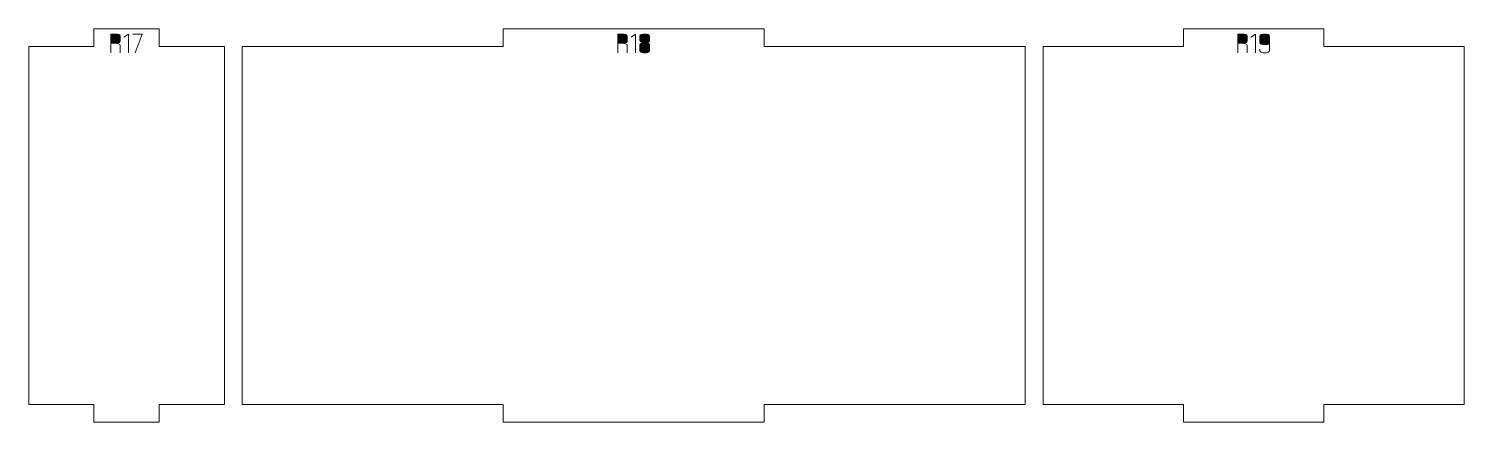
# Model space of a CAD drawing. Header units: centimetres. Extents: x -249 to 275, y -506 to 461.
# Drawn here: x 159.6 to 183.64, y 61.66 to 68.26 of the extents above; entities that cross this region are included whole.
import ezdxf

# ---------------------------------------------------------------- set-up
doc = ezdxf.new("R2010")
doc.units = ezdxf.units.CM
doc.header["$MEASUREMENT"] = 0
doc.layers.add('Capa 1', color=7, linetype='Continuous')

msp = doc.modelspace()

# ---------------------------------------------------------------- hatches: boundary and pattern name
at = {"layer": 'Capa 1', "true_color": 0x3e4095}
h = msp.add_hatch(color=175, dxfattribs=at)
edge = h.paths.add_edge_path()
edge.add_spline(control_points=[(161.05212, 68.01522), (161.08453, 68.01736), (161.10639, 68.02156), (161.1177, 68.02783), (161.12902, 68.0341), (161.13467, 68.04121), (161.13467, 68.04916), (161.13467, 68.04916), (161.13467, 68.13492), (161.13467, 68.13492), (161.13467, 68.1447), (161.12665, 68.15303), (161.1106, 68.15991), (161.09454, 68.16679), (161.07505, 68.17023), (161.05212, 68.17023), (161.05212, 68.17023), (160.97737, 68.17023), (160.97737, 68.17023), (160.97737, 68.17023), (160.97737, 68.01522), (160.97737, 68.01522), (160.97737, 68.01522), (161.05212, 68.01522), (161.05212, 68.01522)], knot_values=[0, 0, 0, 0, 0.125, 0.125, 0.125, 0.25, 0.25, 0.25, 0.375, 0.375, 0.375, 0.5, 0.5, 0.5, 0.625, 0.625, 0.625, 0.75, 0.75, 0.75, 0.875, 0.875, 0.875, 1, 1, 1, 1], degree=3, periodic=1)
h = msp.add_hatch(color=175, dxfattribs=at)
edge = h.paths.add_edge_path()
edge.add_spline(control_points=[(160.97737, 67.85379), (160.97737, 67.85379), (160.97737, 68.17023), (160.97737, 68.17023), (160.97737, 68.17023), (161.05212, 68.17023), (161.05212, 68.17023), (161.07505, 68.17023), (161.09454, 68.16679), (161.1106, 68.15991), (161.12665, 68.15303), (161.13467, 68.1447), (161.13467, 68.13492), (161.13467, 68.13492), (161.13467, 68.04916), (161.13467, 68.04916), (161.13467, 68.04121), (161.12902, 68.0341), (161.1177, 68.02783), (161.10639, 68.02156), (161.08453, 68.01736), (161.05212, 68.01522), (161.08453, 68.01308), (161.10639, 68.00888), (161.1177, 68.00261), (161.12902, 67.99634), (161.13467, 67.98923), (161.13467, 67.98128), (161.13467, 67.98128), (161.13467, 67.85379), (161.13467, 67.85379), (161.13467, 67.85379), (161.13467, 67.98128), (161.13467, 67.98128), (161.13467, 67.98923), (161.12902, 67.99634), (161.1177, 68.00261), (161.10639, 68.00888), (161.08453, 68.01308), (161.05212, 68.01522), (161.05212, 68.01522), (160.97737, 68.01522), (160.97737, 68.01522), (160.97737, 68.01522), (160.97737, 67.85379), (160.97737, 67.85379)], knot_values=[0, 0, 0, 0, 0.06666667, 0.06666667, 0.06666667, 0.13333333, 0.13333333, 0.13333333, 0.2, 0.2, 0.2, 0.26666667, 0.26666667, 0.26666667, 0.33333333, 0.33333333, 0.33333333, 0.4, 0.4, 0.4, 0.46666667, 0.46666667, 0.46666667, 0.53333333, 0.53333333, 0.53333333, 0.6, 0.6, 0.6, 0.66666667, 0.66666667, 0.66666667, 0.73333333, 0.73333333, 0.73333333, 0.8, 0.8, 0.8, 0.86666667, 0.86666667, 0.86666667, 0.93333333, 0.93333333, 0.93333333, 1, 1, 1, 1], degree=3, periodic=1)
h = msp.add_hatch(color=175, dxfattribs=at)
edge = h.paths.add_edge_path()
edge.add_spline(control_points=[(161.27363, 68.17069), (161.27363, 68.17069), (161.1975, 68.11795), (161.1975, 68.11795), (161.1975, 68.11795), (161.27363, 68.17069), (161.27363, 68.17069), (161.27363, 68.17069), (161.27363, 67.85379), (161.27363, 67.85379), (161.27363, 67.85379), (161.27363, 68.17069), (161.27363, 68.17069)], knot_values=[0, 0, 0, 0, 0.25, 0.25, 0.25, 0.5, 0.5, 0.5, 0.75, 0.75, 0.75, 1, 1, 1, 1], degree=3, periodic=1)
h = msp.add_hatch(color=175, dxfattribs=at)
edge = h.paths.add_edge_path()
edge.add_spline(control_points=[(161.38278, 67.85379), (161.38278, 67.85379), (161.50386, 68.17023), (161.50386, 68.17023), (161.50386, 68.17023), (161.34426, 68.17023), (161.34426, 68.17023), (161.34426, 68.17023), (161.50386, 68.17023), (161.50386, 68.17023), (161.50386, 68.17023), (161.38278, 67.85379), (161.38278, 67.85379)], knot_values=[0, 0, 0, 0, 0.25, 0.25, 0.25, 0.5, 0.5, 0.5, 0.75, 0.75, 0.75, 1, 1, 1, 1], degree=3, periodic=1)
h = msp.add_hatch(color=175, dxfattribs=at)
edge = h.paths.add_edge_path()
edge.add_spline(control_points=[(169.54137, 68.01522), (169.57378, 68.01736), (169.59564, 68.02156), (169.60695, 68.02783), (169.61827, 68.0341), (169.62392, 68.04121), (169.62392, 68.04916), (169.62392, 68.04916), (169.62392, 68.13492), (169.62392, 68.13492), (169.62392, 68.1447), (169.6159, 68.15303), (169.59985, 68.15991), (169.58379, 68.16679), (169.5643, 68.17023), (169.54137, 68.17023), (169.54137, 68.17023), (169.46662, 68.17023), (169.46662, 68.17023), (169.46662, 68.17023), (169.46662, 68.01522), (169.46662, 68.01522), (169.46662, 68.01522), (169.54137, 68.01522), (169.54137, 68.01522)], knot_values=[0, 0, 0, 0, 0.125, 0.125, 0.125, 0.25, 0.25, 0.25, 0.375, 0.375, 0.375, 0.5, 0.5, 0.5, 0.625, 0.625, 0.625, 0.75, 0.75, 0.75, 0.875, 0.875, 0.875, 1, 1, 1, 1], degree=3, periodic=1)
h = msp.add_hatch(color=175, dxfattribs=at)
edge = h.paths.add_edge_path()
edge.add_spline(control_points=[(169.46662, 67.85379), (169.46662, 67.85379), (169.46662, 68.17023), (169.46662, 68.17023), (169.46662, 68.17023), (169.54137, 68.17023), (169.54137, 68.17023), (169.5643, 68.17023), (169.58379, 68.16679), (169.59985, 68.15991), (169.6159, 68.15303), (169.62392, 68.1447), (169.62392, 68.13492), (169.62392, 68.13492), (169.62392, 68.04916), (169.62392, 68.04916), (169.62392, 68.04121), (169.61827, 68.0341), (169.60695, 68.02783), (169.59564, 68.02156), (169.57378, 68.01736), (169.54137, 68.01522), (169.57378, 68.01308), (169.59564, 68.00888), (169.60695, 68.00261), (169.61827, 67.99634), (169.62392, 67.98923), (169.62392, 67.98128), (169.62392, 67.98128), (169.62392, 67.85379), (169.62392, 67.85379), (169.62392, 67.85379), (169.62392, 67.98128), (169.62392, 67.98128), (169.62392, 67.98923), (169.61827, 67.99634), (169.60695, 68.00261), (169.59564, 68.00888), (169.57378, 68.01308), (169.54137, 68.01522), (169.54137, 68.01522), (169.46662, 68.01522), (169.46662, 68.01522), (169.46662, 68.01522), (169.46662, 67.85379), (169.46662, 67.85379)], knot_values=[0, 0, 0, 0, 0.06666667, 0.06666667, 0.06666667, 0.13333333, 0.13333333, 0.13333333, 0.2, 0.2, 0.2, 0.26666667, 0.26666667, 0.26666667, 0.33333333, 0.33333333, 0.33333333, 0.4, 0.4, 0.4, 0.46666667, 0.46666667, 0.46666667, 0.53333333, 0.53333333, 0.53333333, 0.6, 0.6, 0.6, 0.66666667, 0.66666667, 0.66666667, 0.73333333, 0.73333333, 0.73333333, 0.8, 0.8, 0.8, 0.86666667, 0.86666667, 0.86666667, 0.93333333, 0.93333333, 0.93333333, 1, 1, 1, 1], degree=3, periodic=1)
h = msp.add_hatch(color=175, dxfattribs=at)
edge = h.paths.add_edge_path()
edge.add_spline(control_points=[(169.76288, 68.17069), (169.76288, 68.17069), (169.68675, 68.11795), (169.68675, 68.11795), (169.68675, 68.11795), (169.76288, 68.17069), (169.76288, 68.17069), (169.76288, 68.17069), (169.76288, 67.85379), (169.76288, 67.85379), (169.76288, 67.85379), (169.76288, 68.17069), (169.76288, 68.17069)], knot_values=[0, 0, 0, 0, 0.25, 0.25, 0.25, 0.5, 0.5, 0.5, 0.75, 0.75, 0.75, 1, 1, 1, 1], degree=3, periodic=1)
h = msp.add_hatch(color=175, dxfattribs=at)
edge = h.paths.add_edge_path()
edge.add_spline(control_points=[(169.83351, 68.06062), (169.83351, 68.05267), (169.83917, 68.04549), (169.85048, 68.03907), (169.86179, 68.03265), (169.88365, 68.02837), (169.91606, 68.02623), (169.94847, 68.02837), (169.97033, 68.03265), (169.98164, 68.03907), (169.99295, 68.04549), (169.99861, 68.05267), (169.99861, 68.06062), (169.99861, 68.06062), (169.99861, 68.13492), (169.99861, 68.13492), (169.99861, 68.1447), (169.99074, 68.15303), (169.97499, 68.15991), (169.95925, 68.16679), (169.9396, 68.17023), (169.91606, 68.17023), (169.89252, 68.17023), (169.87287, 68.16679), (169.85713, 68.15991), (169.84138, 68.15303), (169.83351, 68.1447), (169.83351, 68.13492), (169.83351, 68.13492), (169.83351, 68.06062), (169.83351, 68.06062)], knot_values=[0, 0, 0, 0, 0.1, 0.1, 0.1, 0.2, 0.2, 0.2, 0.3, 0.3, 0.3, 0.4, 0.4, 0.4, 0.5, 0.5, 0.5, 0.6, 0.6, 0.6, 0.7, 0.7, 0.7, 0.8, 0.8, 0.8, 0.9, 0.9, 0.9, 1, 1, 1, 1], degree=3, periodic=1)
h = msp.add_hatch(color=175, dxfattribs=at)
edge = h.paths.add_edge_path()
edge.add_spline(control_points=[(169.91606, 67.85379), (169.89252, 67.85379), (169.87287, 67.85723), (169.85713, 67.86411), (169.84138, 67.87099), (169.83351, 67.87932), (169.83351, 67.8891), (169.83351, 67.8891), (169.83351, 67.99229), (169.83351, 67.99229), (169.83351, 68.00055), (169.83917, 68.00773), (169.85048, 68.01384), (169.86179, 68.01996), (169.88365, 68.02409), (169.91606, 68.02623), (169.88365, 68.02837), (169.86179, 68.03265), (169.85048, 68.03907), (169.83917, 68.04549), (169.83351, 68.05267), (169.83351, 68.06062), (169.83351, 68.06062), (169.83351, 68.13492), (169.83351, 68.13492), (169.83351, 68.1447), (169.84138, 68.15303), (169.85713, 68.15991), (169.87287, 68.16679), (169.89252, 68.17023), (169.91606, 68.17023), (169.9396, 68.17023), (169.95925, 68.16679), (169.97499, 68.15991), (169.99074, 68.15303), (169.99861, 68.1447), (169.99861, 68.13492), (169.99861, 68.13492), (169.99861, 68.06062), (169.99861, 68.06062), (169.99861, 68.05267), (169.99295, 68.04549), (169.98164, 68.03907), (169.97033, 68.03265), (169.94847, 68.02837), (169.91606, 68.02623), (169.94847, 68.02409), (169.97033, 68.01996), (169.98164, 68.01384), (169.99295, 68.00773), (169.99861, 68.00055), (169.99861, 67.99229), (169.99861, 67.99229), (169.99861, 67.8891), (169.99861, 67.8891), (169.99861, 67.87932), (169.99074, 67.87099), (169.97499, 67.86411), (169.95925, 67.85723), (169.9396, 67.85379), (169.91606, 67.85379)], knot_values=[0, 0, 0, 0, 0.05, 0.05, 0.05, 0.1, 0.1, 0.1, 0.15, 0.15, 0.15, 0.2, 0.2, 0.2, 0.25, 0.25, 0.25, 0.3, 0.3, 0.3, 0.35, 0.35, 0.35, 0.4, 0.4, 0.4, 0.45, 0.45, 0.45, 0.5, 0.5, 0.5, 0.55, 0.55, 0.55, 0.6, 0.6, 0.6, 0.65, 0.65, 0.65, 0.7, 0.7, 0.7, 0.75, 0.75, 0.75, 0.8, 0.8, 0.8, 0.85, 0.85, 0.85, 0.9, 0.9, 0.9, 0.95, 0.95, 0.95, 1, 1, 1, 1], degree=3, periodic=1)
h = msp.add_hatch(color=175, dxfattribs=at)
edge = h.paths.add_edge_path()
edge.add_spline(control_points=[(169.83351, 67.8891), (169.83351, 67.87932), (169.84138, 67.87099), (169.85713, 67.86411), (169.87287, 67.85723), (169.89252, 67.85379), (169.91606, 67.85379), (169.9396, 67.85379), (169.95925, 67.85723), (169.97499, 67.86411), (169.99074, 67.87099), (169.99861, 67.87932), (169.99861, 67.8891), (169.99861, 67.8891), (169.99861, 67.99229), (169.99861, 67.99229), (169.99861, 68.00055), (169.99295, 68.00773), (169.98164, 68.01384), (169.97033, 68.01996), (169.94847, 68.02409), (169.91606, 68.02623), (169.88365, 68.02409), (169.86179, 68.01996), (169.85048, 68.01384), (169.83917, 68.00773), (169.83351, 68.00055), (169.83351, 67.99229), (169.83351, 67.99229), (169.83351, 67.8891), (169.83351, 67.8891)], knot_values=[0, 0, 0, 0, 0.1, 0.1, 0.1, 0.2, 0.2, 0.2, 0.3, 0.3, 0.3, 0.4, 0.4, 0.4, 0.5, 0.5, 0.5, 0.6, 0.6, 0.6, 0.7, 0.7, 0.7, 0.8, 0.8, 0.8, 0.9, 0.9, 0.9, 1, 1, 1, 1], degree=3, periodic=1)
h = msp.add_hatch(color=175, dxfattribs=at)
edge = h.paths.add_edge_path()
edge.add_spline(control_points=[(179.92088, 68.01522), (179.95329, 68.01736), (179.97515, 68.02156), (179.98646, 68.02783), (179.99778, 68.0341), (180.00343, 68.04121), (180.00343, 68.04916), (180.00343, 68.04916), (180.00343, 68.13492), (180.00343, 68.13492), (180.00343, 68.1447), (179.99541, 68.15303), (179.97936, 68.15991), (179.9633, 68.16679), (179.94381, 68.17023), (179.92088, 68.17023), (179.92088, 68.17023), (179.84613, 68.17023), (179.84613, 68.17023), (179.84613, 68.17023), (179.84613, 68.01522), (179.84613, 68.01522), (179.84613, 68.01522), (179.92088, 68.01522), (179.92088, 68.01522)], knot_values=[0, 0, 0, 0, 0.125, 0.125, 0.125, 0.25, 0.25, 0.25, 0.375, 0.375, 0.375, 0.5, 0.5, 0.5, 0.625, 0.625, 0.625, 0.75, 0.75, 0.75, 0.875, 0.875, 0.875, 1, 1, 1, 1], degree=3, periodic=1)
h = msp.add_hatch(color=175, dxfattribs=at)
edge = h.paths.add_edge_path()
edge.add_spline(control_points=[(179.84613, 67.85379), (179.84613, 67.85379), (179.84613, 68.17023), (179.84613, 68.17023), (179.84613, 68.17023), (179.92088, 68.17023), (179.92088, 68.17023), (179.94381, 68.17023), (179.9633, 68.16679), (179.97936, 68.15991), (179.99541, 68.15303), (180.00343, 68.1447), (180.00343, 68.13492), (180.00343, 68.13492), (180.00343, 68.04916), (180.00343, 68.04916), (180.00343, 68.04121), (179.99778, 68.0341), (179.98646, 68.02783), (179.97515, 68.02156), (179.95329, 68.01736), (179.92088, 68.01522), (179.95329, 68.01308), (179.97515, 68.00888), (179.98646, 68.00261), (179.99778, 67.99634), (180.00343, 67.98923), (180.00343, 67.98128), (180.00343, 67.98128), (180.00343, 67.85379), (180.00343, 67.85379), (180.00343, 67.85379), (180.00343, 67.98128), (180.00343, 67.98128), (180.00343, 67.98923), (179.99778, 67.99634), (179.98646, 68.00261), (179.97515, 68.00888), (179.95329, 68.01308), (179.92088, 68.01522), (179.92088, 68.01522), (179.84613, 68.01522), (179.84613, 68.01522), (179.84613, 68.01522), (179.84613, 67.85379), (179.84613, 67.85379)], knot_values=[0, 0, 0, 0, 0.06666667, 0.06666667, 0.06666667, 0.13333333, 0.13333333, 0.13333333, 0.2, 0.2, 0.2, 0.26666667, 0.26666667, 0.26666667, 0.33333333, 0.33333333, 0.33333333, 0.4, 0.4, 0.4, 0.46666667, 0.46666667, 0.46666667, 0.53333333, 0.53333333, 0.53333333, 0.6, 0.6, 0.6, 0.66666667, 0.66666667, 0.66666667, 0.73333333, 0.73333333, 0.73333333, 0.8, 0.8, 0.8, 0.86666667, 0.86666667, 0.86666667, 0.93333333, 0.93333333, 0.93333333, 1, 1, 1, 1], degree=3, periodic=1)
h = msp.add_hatch(color=175, dxfattribs=at)
edge = h.paths.add_edge_path()
edge.add_spline(control_points=[(180.14239, 68.17069), (180.14239, 68.17069), (180.06626, 68.11795), (180.06626, 68.11795), (180.06626, 68.11795), (180.14239, 68.17069), (180.14239, 68.17069), (180.14239, 68.17069), (180.14239, 67.85379), (180.14239, 67.85379), (180.14239, 67.85379), (180.14239, 68.17069), (180.14239, 68.17069)], knot_values=[0, 0, 0, 0, 0.25, 0.25, 0.25, 0.5, 0.5, 0.5, 0.75, 0.75, 0.75, 1, 1, 1, 1], degree=3, periodic=1)
h = msp.add_hatch(color=175, dxfattribs=at)
edge = h.paths.add_edge_path()
edge.add_spline(control_points=[(180.21302, 68.0276), (180.21302, 68.01782), (180.22089, 68.00949), (180.23664, 68.00261), (180.25238, 67.99573), (180.27203, 67.99229), (180.29557, 67.99229), (180.31881, 67.99168), (180.33837, 67.99451), (180.35427, 68.00077), (180.37017, 68.00704), (180.37812, 68.01599), (180.37812, 68.0276), (180.37812, 68.0276), (180.37812, 68.13492), (180.37812, 68.13492), (180.37812, 68.1447), (180.37025, 68.15303), (180.3545, 68.15991), (180.33876, 68.16679), (180.31911, 68.17023), (180.29557, 68.17023), (180.27203, 68.17023), (180.25238, 68.16679), (180.23664, 68.15991), (180.22089, 68.15303), (180.21302, 68.1447), (180.21302, 68.13492), (180.21302, 68.13492), (180.21302, 68.0276), (180.21302, 68.0276)], knot_values=[0, 0, 0, 0, 0.1, 0.1, 0.1, 0.2, 0.2, 0.2, 0.3, 0.3, 0.3, 0.4, 0.4, 0.4, 0.5, 0.5, 0.5, 0.6, 0.6, 0.6, 0.7, 0.7, 0.7, 0.8, 0.8, 0.8, 0.9, 0.9, 0.9, 1, 1, 1, 1], degree=3, periodic=1)
h = msp.add_hatch(color=175, dxfattribs=at)
edge = h.paths.add_edge_path()
edge.add_spline(control_points=[(180.29557, 67.85379), (180.27203, 67.85379), (180.25238, 67.85723), (180.23664, 67.86411), (180.22089, 67.87099), (180.21302, 67.87932), (180.21302, 67.8891), (180.21302, 67.8891), (180.21302, 67.91433), (180.21302, 67.91433), (180.21302, 67.91433), (180.21302, 67.8891), (180.21302, 67.8891), (180.21302, 67.87932), (180.22089, 67.87099), (180.23664, 67.86411), (180.25238, 67.85723), (180.27203, 67.85379), (180.29557, 67.85379), (180.31911, 67.85379), (180.33876, 67.85723), (180.3545, 67.86411), (180.37025, 67.87099), (180.37812, 67.87932), (180.37812, 67.8891), (180.37812, 67.8891), (180.37812, 68.0276), (180.37812, 68.0276), (180.37812, 68.01599), (180.37017, 68.00704), (180.35427, 68.00077), (180.33837, 67.99451), (180.31881, 67.99168), (180.29557, 67.99229), (180.27203, 67.99229), (180.25238, 67.99573), (180.23664, 68.00261), (180.22089, 68.00949), (180.21302, 68.01782), (180.21302, 68.0276), (180.21302, 68.0276), (180.21302, 68.13492), (180.21302, 68.13492), (180.21302, 68.1447), (180.22089, 68.15303), (180.23664, 68.15991), (180.25238, 68.16679), (180.27203, 68.17023), (180.29557, 68.17023), (180.31911, 68.17023), (180.33876, 68.16679), (180.3545, 68.15991), (180.37025, 68.15303), (180.37812, 68.1447), (180.37812, 68.13492), (180.37812, 68.13492), (180.37812, 68.0276), (180.37812, 68.0276), (180.37812, 68.0276), (180.37812, 67.8891), (180.37812, 67.8891), (180.37812, 67.87932), (180.37025, 67.87099), (180.3545, 67.86411), (180.33876, 67.85723), (180.31911, 67.85379), (180.29557, 67.85379)], knot_values=[0, 0, 0, 0, 0.04545455, 0.04545455, 0.04545455, 0.09090909, 0.09090909, 0.09090909, 0.13636364, 0.13636364, 0.13636364, 0.18181818, 0.18181818, 0.18181818, 0.22727273, 0.22727273, 0.22727273, 0.27272727, 0.27272727, 0.27272727, 0.31818182, 0.31818182, 0.31818182, 0.36363636, 0.36363636, 0.36363636, 0.40909091, 0.40909091, 0.40909091, 0.45454545, 0.45454545, 0.45454545, 0.5, 0.5, 0.5, 0.54545455, 0.54545455, 0.54545455, 0.59090909, 0.59090909, 0.59090909, 0.63636364, 0.63636364, 0.63636364, 0.68181818, 0.68181818, 0.68181818, 0.72727273, 0.72727273, 0.72727273, 0.77272727, 0.77272727, 0.77272727, 0.81818182, 0.81818182, 0.81818182, 0.86363636, 0.86363636, 0.86363636, 0.90909091, 0.90909091, 0.90909091, 0.95454545, 0.95454545, 0.95454545, 1, 1, 1, 1], degree=3, periodic=1)

# ---------------------------------------------------------------- linework, layer by layer
at = {"layer": 'Capa 1', "color": 240, "lineweight": 20}
for points in [[(159.6028, 67.96019), (159.6028, 67.96019), (159.6028, 61.96019), (159.6028, 61.96019), (159.6028, 61.96019), (160.69468, 61.96019), (160.69468, 61.96019), (160.69468, 61.96019), (160.69468, 61.66019), (160.69468, 61.66019), (160.69468, 61.66019), (161.78656, 61.66019), (161.78656, 61.66019), (161.78656, 61.66019), (161.78656, 61.96019), (161.78656, 61.96019), (161.78656, 61.96019), (162.87844, 61.96019), (162.87844, 61.96019), (162.87844, 61.96019), (162.87844, 67.96019), (162.87844, 67.96019), (162.87844, 67.96019), (161.78656, 67.96019), (161.78656, 67.96019), (161.78656, 67.96019), (161.78656, 68.26019), (161.78656, 68.26019), (161.78656, 68.26019), (160.69468, 68.26019), (160.69468, 68.26019), (160.69468, 68.26019), (160.69468, 67.96019), (160.69468, 67.96019), (160.69468, 67.96019), (159.6028, 67.96019), (159.6028, 67.96019)], [(163.17844, 67.96019), (163.17844, 67.96019), (163.17844, 61.96019), (163.17844, 61.96019), (163.17844, 61.96019), (167.5479, 61.96019), (167.5479, 61.96019), (167.5479, 61.96019), (167.5479, 61.66019), (167.5479, 61.66019), (167.5479, 61.66019), (171.91735, 61.66019), (171.91735, 61.66019), (171.91735, 61.66019), (171.91735, 61.96019), (171.91735, 61.96019), (171.91735, 61.96019), (176.2868, 61.96019), (176.2868, 61.96019), (176.2868, 61.96019), (176.2868, 67.96019), (176.2868, 67.96019), (176.2868, 67.96019), (171.91735, 67.96019), (171.91735, 67.96019), (171.91735, 67.96019), (171.91735, 68.26019), (171.91735, 68.26019), (171.91735, 68.26019), (167.5479, 68.26019), (167.5479, 68.26019), (167.5479, 68.26019), (167.5479, 67.96019), (167.5479, 67.96019), (167.5479, 67.96019), (163.17844, 67.96019), (163.17844, 67.96019)], [(176.5868, 67.96019), (176.5868, 67.96019), (176.5868, 61.96019), (176.5868, 61.96019), (176.5868, 61.96019), (178.93701, 61.96019), (178.93701, 61.96019), (178.93701, 61.96019), (178.93701, 61.66019), (178.93701, 61.66019), (178.93701, 61.66019), (181.28723, 61.66019), (181.28723, 61.66019), (181.28723, 61.66019), (181.28723, 61.96019), (181.28723, 61.96019), (181.28723, 61.96019), (183.63744, 61.96019), (183.63744, 61.96019), (183.63744, 61.96019), (183.63744, 67.96019), (183.63744, 67.96019), (183.63744, 67.96019), (181.28723, 67.96019), (181.28723, 67.96019), (181.28723, 67.96019), (181.28723, 68.26019), (181.28723, 68.26019), (181.28723, 68.26019), (178.93701, 68.26019), (178.93701, 68.26019), (178.93701, 68.26019), (178.93701, 67.96019), (178.93701, 67.96019), (178.93701, 67.96019), (176.5868, 67.96019), (176.5868, 67.96019)]]:
    msp.add_open_spline(points, degree=3, knots=[0, 0, 0, 0, 0.08333333, 0.08333333, 0.08333333, 0.16666667, 0.16666667, 0.16666667, 0.25, 0.25, 0.25, 0.33333333, 0.33333333, 0.33333333, 0.41666667, 0.41666667, 0.41666667, 0.5, 0.5, 0.5, 0.58333333, 0.58333333, 0.58333333, 0.66666667, 0.66666667, 0.66666667, 0.75, 0.75, 0.75, 0.83333333, 0.83333333, 0.83333333, 0.91666667, 0.91666667, 0.91666667, 1, 1, 1, 1], dxfattribs=at)
at = {"layer": 'Capa 1', "color": 114, "lineweight": 9}
for points, knots in [([(161.05212, 68.01522), (161.08453, 68.01736), (161.10639, 68.02156), (161.1177, 68.02783), (161.12902, 68.0341), (161.13467, 68.04121), (161.13467, 68.04916), (161.13467, 68.04916), (161.13467, 68.13492), (161.13467, 68.13492), (161.13467, 68.1447), (161.12665, 68.15303), (161.1106, 68.15991), (161.09454, 68.16679), (161.07505, 68.17023), (161.05212, 68.17023), (161.05212, 68.17023), (160.97737, 68.17023), (160.97737, 68.17023), (160.97737, 68.17023), (160.97737, 68.01522), (160.97737, 68.01522), (160.97737, 68.01522), (161.05212, 68.01522), (161.05212, 68.01522)], [0, 0, 0, 0, 0.125, 0.125, 0.125, 0.25, 0.25, 0.25, 0.375, 0.375, 0.375, 0.5, 0.5, 0.5, 0.625, 0.625, 0.625, 0.75, 0.75, 0.75, 0.875, 0.875, 0.875, 1, 1, 1, 1]), ([(160.97737, 67.85379), (160.97737, 67.85379), (160.97737, 68.17023), (160.97737, 68.17023), (160.97737, 68.17023), (161.05212, 68.17023), (161.05212, 68.17023), (161.07505, 68.17023), (161.09454, 68.16679), (161.1106, 68.15991), (161.12665, 68.15303), (161.13467, 68.1447), (161.13467, 68.13492), (161.13467, 68.13492), (161.13467, 68.04916), (161.13467, 68.04916), (161.13467, 68.04121), (161.12902, 68.0341), (161.1177, 68.02783), (161.10639, 68.02156), (161.08453, 68.01736), (161.05212, 68.01522), (161.08453, 68.01308), (161.10639, 68.00888), (161.1177, 68.00261), (161.12902, 67.99634), (161.13467, 67.98923), (161.13467, 67.98128), (161.13467, 67.98128), (161.13467, 67.85379), (161.13467, 67.85379), (161.13467, 67.85379), (161.13467, 67.98128), (161.13467, 67.98128), (161.13467, 67.98923), (161.12902, 67.99634), (161.1177, 68.00261), (161.10639, 68.00888), (161.08453, 68.01308), (161.05212, 68.01522), (161.05212, 68.01522), (160.97737, 68.01522), (160.97737, 68.01522), (160.97737, 68.01522), (160.97737, 67.85379), (160.97737, 67.85379)], [0, 0, 0, 0, 0.06666667, 0.06666667, 0.06666667, 0.13333333, 0.13333333, 0.13333333, 0.2, 0.2, 0.2, 0.26666667, 0.26666667, 0.26666667, 0.33333333, 0.33333333, 0.33333333, 0.4, 0.4, 0.4, 0.46666667, 0.46666667, 0.46666667, 0.53333333, 0.53333333, 0.53333333, 0.6, 0.6, 0.6, 0.66666667, 0.66666667, 0.66666667, 0.73333333, 0.73333333, 0.73333333, 0.8, 0.8, 0.8, 0.86666667, 0.86666667, 0.86666667, 0.93333333, 0.93333333, 0.93333333, 1, 1, 1, 1]), ([(161.27363, 68.17069), (161.27363, 68.17069), (161.1975, 68.11795), (161.1975, 68.11795), (161.1975, 68.11795), (161.27363, 68.17069), (161.27363, 68.17069), (161.27363, 68.17069), (161.27363, 67.85379), (161.27363, 67.85379), (161.27363, 67.85379), (161.27363, 68.17069), (161.27363, 68.17069)], [0, 0, 0, 0, 0.25, 0.25, 0.25, 0.5, 0.5, 0.5, 0.75, 0.75, 0.75, 1, 1, 1, 1]), ([(161.38278, 67.85379), (161.38278, 67.85379), (161.50386, 68.17023), (161.50386, 68.17023), (161.50386, 68.17023), (161.34426, 68.17023), (161.34426, 68.17023), (161.34426, 68.17023), (161.50386, 68.17023), (161.50386, 68.17023), (161.50386, 68.17023), (161.38278, 67.85379), (161.38278, 67.85379)], [0, 0, 0, 0, 0.25, 0.25, 0.25, 0.5, 0.5, 0.5, 0.75, 0.75, 0.75, 1, 1, 1, 1]), ([(169.54137, 68.01522), (169.57378, 68.01736), (169.59564, 68.02156), (169.60695, 68.02783), (169.61827, 68.0341), (169.62392, 68.04121), (169.62392, 68.04916), (169.62392, 68.04916), (169.62392, 68.13492), (169.62392, 68.13492), (169.62392, 68.1447), (169.6159, 68.15303), (169.59985, 68.15991), (169.58379, 68.16679), (169.5643, 68.17023), (169.54137, 68.17023), (169.54137, 68.17023), (169.46662, 68.17023), (169.46662, 68.17023), (169.46662, 68.17023), (169.46662, 68.01522), (169.46662, 68.01522), (169.46662, 68.01522), (169.54137, 68.01522), (169.54137, 68.01522)], [0, 0, 0, 0, 0.125, 0.125, 0.125, 0.25, 0.25, 0.25, 0.375, 0.375, 0.375, 0.5, 0.5, 0.5, 0.625, 0.625, 0.625, 0.75, 0.75, 0.75, 0.875, 0.875, 0.875, 1, 1, 1, 1]), ([(169.46662, 67.85379), (169.46662, 67.85379), (169.46662, 68.17023), (169.46662, 68.17023), (169.46662, 68.17023), (169.54137, 68.17023), (169.54137, 68.17023), (169.5643, 68.17023), (169.58379, 68.16679), (169.59985, 68.15991), (169.6159, 68.15303), (169.62392, 68.1447), (169.62392, 68.13492), (169.62392, 68.13492), (169.62392, 68.04916), (169.62392, 68.04916), (169.62392, 68.04121), (169.61827, 68.0341), (169.60695, 68.02783), (169.59564, 68.02156), (169.57378, 68.01736), (169.54137, 68.01522), (169.57378, 68.01308), (169.59564, 68.00888), (169.60695, 68.00261), (169.61827, 67.99634), (169.62392, 67.98923), (169.62392, 67.98128), (169.62392, 67.98128), (169.62392, 67.85379), (169.62392, 67.85379), (169.62392, 67.85379), (169.62392, 67.98128), (169.62392, 67.98128), (169.62392, 67.98923), (169.61827, 67.99634), (169.60695, 68.00261), (169.59564, 68.00888), (169.57378, 68.01308), (169.54137, 68.01522), (169.54137, 68.01522), (169.46662, 68.01522), (169.46662, 68.01522), (169.46662, 68.01522), (169.46662, 67.85379), (169.46662, 67.85379)], [0, 0, 0, 0, 0.06666667, 0.06666667, 0.06666667, 0.13333333, 0.13333333, 0.13333333, 0.2, 0.2, 0.2, 0.26666667, 0.26666667, 0.26666667, 0.33333333, 0.33333333, 0.33333333, 0.4, 0.4, 0.4, 0.46666667, 0.46666667, 0.46666667, 0.53333333, 0.53333333, 0.53333333, 0.6, 0.6, 0.6, 0.66666667, 0.66666667, 0.66666667, 0.73333333, 0.73333333, 0.73333333, 0.8, 0.8, 0.8, 0.86666667, 0.86666667, 0.86666667, 0.93333333, 0.93333333, 0.93333333, 1, 1, 1, 1]), ([(169.76288, 68.17069), (169.76288, 68.17069), (169.68675, 68.11795), (169.68675, 68.11795), (169.68675, 68.11795), (169.76288, 68.17069), (169.76288, 68.17069), (169.76288, 68.17069), (169.76288, 67.85379), (169.76288, 67.85379), (169.76288, 67.85379), (169.76288, 68.17069), (169.76288, 68.17069)], [0, 0, 0, 0, 0.25, 0.25, 0.25, 0.5, 0.5, 0.5, 0.75, 0.75, 0.75, 1, 1, 1, 1]), ([(169.83351, 68.06062), (169.83351, 68.05267), (169.83917, 68.04549), (169.85048, 68.03907), (169.86179, 68.03265), (169.88365, 68.02837), (169.91606, 68.02623), (169.94847, 68.02837), (169.97033, 68.03265), (169.98164, 68.03907), (169.99295, 68.04549), (169.99861, 68.05267), (169.99861, 68.06062), (169.99861, 68.06062), (169.99861, 68.13492), (169.99861, 68.13492), (169.99861, 68.1447), (169.99074, 68.15303), (169.97499, 68.15991), (169.95925, 68.16679), (169.9396, 68.17023), (169.91606, 68.17023), (169.89252, 68.17023), (169.87287, 68.16679), (169.85713, 68.15991), (169.84138, 68.15303), (169.83351, 68.1447), (169.83351, 68.13492), (169.83351, 68.13492), (169.83351, 68.06062), (169.83351, 68.06062)], [0, 0, 0, 0, 0.1, 0.1, 0.1, 0.2, 0.2, 0.2, 0.3, 0.3, 0.3, 0.4, 0.4, 0.4, 0.5, 0.5, 0.5, 0.6, 0.6, 0.6, 0.7, 0.7, 0.7, 0.8, 0.8, 0.8, 0.9, 0.9, 0.9, 1, 1, 1, 1]), ([(169.91606, 67.85379), (169.89252, 67.85379), (169.87287, 67.85723), (169.85713, 67.86411), (169.84138, 67.87099), (169.83351, 67.87932), (169.83351, 67.8891), (169.83351, 67.8891), (169.83351, 67.99229), (169.83351, 67.99229), (169.83351, 68.00055), (169.83917, 68.00773), (169.85048, 68.01384), (169.86179, 68.01996), (169.88365, 68.02409), (169.91606, 68.02623), (169.88365, 68.02837), (169.86179, 68.03265), (169.85048, 68.03907), (169.83917, 68.04549), (169.83351, 68.05267), (169.83351, 68.06062), (169.83351, 68.06062), (169.83351, 68.13492), (169.83351, 68.13492), (169.83351, 68.1447), (169.84138, 68.15303), (169.85713, 68.15991), (169.87287, 68.16679), (169.89252, 68.17023), (169.91606, 68.17023), (169.9396, 68.17023), (169.95925, 68.16679), (169.97499, 68.15991), (169.99074, 68.15303), (169.99861, 68.1447), (169.99861, 68.13492), (169.99861, 68.13492), (169.99861, 68.06062), (169.99861, 68.06062), (169.99861, 68.05267), (169.99295, 68.04549), (169.98164, 68.03907), (169.97033, 68.03265), (169.94847, 68.02837), (169.91606, 68.02623), (169.94847, 68.02409), (169.97033, 68.01996), (169.98164, 68.01384), (169.99295, 68.00773), (169.99861, 68.00055), (169.99861, 67.99229), (169.99861, 67.99229), (169.99861, 67.8891), (169.99861, 67.8891), (169.99861, 67.87932), (169.99074, 67.87099), (169.97499, 67.86411), (169.95925, 67.85723), (169.9396, 67.85379), (169.91606, 67.85379)], [0, 0, 0, 0, 0.05, 0.05, 0.05, 0.1, 0.1, 0.1, 0.15, 0.15, 0.15, 0.2, 0.2, 0.2, 0.25, 0.25, 0.25, 0.3, 0.3, 0.3, 0.35, 0.35, 0.35, 0.4, 0.4, 0.4, 0.45, 0.45, 0.45, 0.5, 0.5, 0.5, 0.55, 0.55, 0.55, 0.6, 0.6, 0.6, 0.65, 0.65, 0.65, 0.7, 0.7, 0.7, 0.75, 0.75, 0.75, 0.8, 0.8, 0.8, 0.85, 0.85, 0.85, 0.9, 0.9, 0.9, 0.95, 0.95, 0.95, 1, 1, 1, 1]), ([(169.83351, 67.8891), (169.83351, 67.87932), (169.84138, 67.87099), (169.85713, 67.86411), (169.87287, 67.85723), (169.89252, 67.85379), (169.91606, 67.85379), (169.9396, 67.85379), (169.95925, 67.85723), (169.97499, 67.86411), (169.99074, 67.87099), (169.99861, 67.87932), (169.99861, 67.8891), (169.99861, 67.8891), (169.99861, 67.99229), (169.99861, 67.99229), (169.99861, 68.00055), (169.99295, 68.00773), (169.98164, 68.01384), (169.97033, 68.01996), (169.94847, 68.02409), (169.91606, 68.02623), (169.88365, 68.02409), (169.86179, 68.01996), (169.85048, 68.01384), (169.83917, 68.00773), (169.83351, 68.00055), (169.83351, 67.99229), (169.83351, 67.99229), (169.83351, 67.8891), (169.83351, 67.8891)], [0, 0, 0, 0, 0.1, 0.1, 0.1, 0.2, 0.2, 0.2, 0.3, 0.3, 0.3, 0.4, 0.4, 0.4, 0.5, 0.5, 0.5, 0.6, 0.6, 0.6, 0.7, 0.7, 0.7, 0.8, 0.8, 0.8, 0.9, 0.9, 0.9, 1, 1, 1, 1]), ([(179.92088, 68.01522), (179.95329, 68.01736), (179.97515, 68.02156), (179.98646, 68.02783), (179.99778, 68.0341), (180.00343, 68.04121), (180.00343, 68.04916), (180.00343, 68.04916), (180.00343, 68.13492), (180.00343, 68.13492), (180.00343, 68.1447), (179.99541, 68.15303), (179.97936, 68.15991), (179.9633, 68.16679), (179.94381, 68.17023), (179.92088, 68.17023), (179.92088, 68.17023), (179.84613, 68.17023), (179.84613, 68.17023), (179.84613, 68.17023), (179.84613, 68.01522), (179.84613, 68.01522), (179.84613, 68.01522), (179.92088, 68.01522), (179.92088, 68.01522)], [0, 0, 0, 0, 0.125, 0.125, 0.125, 0.25, 0.25, 0.25, 0.375, 0.375, 0.375, 0.5, 0.5, 0.5, 0.625, 0.625, 0.625, 0.75, 0.75, 0.75, 0.875, 0.875, 0.875, 1, 1, 1, 1]), ([(179.84613, 67.85379), (179.84613, 67.85379), (179.84613, 68.17023), (179.84613, 68.17023), (179.84613, 68.17023), (179.92088, 68.17023), (179.92088, 68.17023), (179.94381, 68.17023), (179.9633, 68.16679), (179.97936, 68.15991), (179.99541, 68.15303), (180.00343, 68.1447), (180.00343, 68.13492), (180.00343, 68.13492), (180.00343, 68.04916), (180.00343, 68.04916), (180.00343, 68.04121), (179.99778, 68.0341), (179.98646, 68.02783), (179.97515, 68.02156), (179.95329, 68.01736), (179.92088, 68.01522), (179.95329, 68.01308), (179.97515, 68.00888), (179.98646, 68.00261), (179.99778, 67.99634), (180.00343, 67.98923), (180.00343, 67.98128), (180.00343, 67.98128), (180.00343, 67.85379), (180.00343, 67.85379), (180.00343, 67.85379), (180.00343, 67.98128), (180.00343, 67.98128), (180.00343, 67.98923), (179.99778, 67.99634), (179.98646, 68.00261), (179.97515, 68.00888), (179.95329, 68.01308), (179.92088, 68.01522), (179.92088, 68.01522), (179.84613, 68.01522), (179.84613, 68.01522), (179.84613, 68.01522), (179.84613, 67.85379), (179.84613, 67.85379)], [0, 0, 0, 0, 0.06666667, 0.06666667, 0.06666667, 0.13333333, 0.13333333, 0.13333333, 0.2, 0.2, 0.2, 0.26666667, 0.26666667, 0.26666667, 0.33333333, 0.33333333, 0.33333333, 0.4, 0.4, 0.4, 0.46666667, 0.46666667, 0.46666667, 0.53333333, 0.53333333, 0.53333333, 0.6, 0.6, 0.6, 0.66666667, 0.66666667, 0.66666667, 0.73333333, 0.73333333, 0.73333333, 0.8, 0.8, 0.8, 0.86666667, 0.86666667, 0.86666667, 0.93333333, 0.93333333, 0.93333333, 1, 1, 1, 1]), ([(180.14239, 68.17069), (180.14239, 68.17069), (180.06626, 68.11795), (180.06626, 68.11795), (180.06626, 68.11795), (180.14239, 68.17069), (180.14239, 68.17069), (180.14239, 68.17069), (180.14239, 67.85379), (180.14239, 67.85379), (180.14239, 67.85379), (180.14239, 68.17069), (180.14239, 68.17069)], [0, 0, 0, 0, 0.25, 0.25, 0.25, 0.5, 0.5, 0.5, 0.75, 0.75, 0.75, 1, 1, 1, 1]), ([(180.21302, 68.0276), (180.21302, 68.01782), (180.22089, 68.00949), (180.23664, 68.00261), (180.25238, 67.99573), (180.27203, 67.99229), (180.29557, 67.99229), (180.31881, 67.99168), (180.33837, 67.99451), (180.35427, 68.00077), (180.37017, 68.00704), (180.37812, 68.01599), (180.37812, 68.0276), (180.37812, 68.0276), (180.37812, 68.13492), (180.37812, 68.13492), (180.37812, 68.1447), (180.37025, 68.15303), (180.3545, 68.15991), (180.33876, 68.16679), (180.31911, 68.17023), (180.29557, 68.17023), (180.27203, 68.17023), (180.25238, 68.16679), (180.23664, 68.15991), (180.22089, 68.15303), (180.21302, 68.1447), (180.21302, 68.13492), (180.21302, 68.13492), (180.21302, 68.0276), (180.21302, 68.0276)], [0, 0, 0, 0, 0.1, 0.1, 0.1, 0.2, 0.2, 0.2, 0.3, 0.3, 0.3, 0.4, 0.4, 0.4, 0.5, 0.5, 0.5, 0.6, 0.6, 0.6, 0.7, 0.7, 0.7, 0.8, 0.8, 0.8, 0.9, 0.9, 0.9, 1, 1, 1, 1]), ([(180.29557, 67.85379), (180.27203, 67.85379), (180.25238, 67.85723), (180.23664, 67.86411), (180.22089, 67.87099), (180.21302, 67.87932), (180.21302, 67.8891), (180.21302, 67.8891), (180.21302, 67.91433), (180.21302, 67.91433), (180.21302, 67.91433), (180.21302, 67.8891), (180.21302, 67.8891), (180.21302, 67.87932), (180.22089, 67.87099), (180.23664, 67.86411), (180.25238, 67.85723), (180.27203, 67.85379), (180.29557, 67.85379), (180.31911, 67.85379), (180.33876, 67.85723), (180.3545, 67.86411), (180.37025, 67.87099), (180.37812, 67.87932), (180.37812, 67.8891), (180.37812, 67.8891), (180.37812, 68.0276), (180.37812, 68.0276), (180.37812, 68.01599), (180.37017, 68.00704), (180.35427, 68.00077), (180.33837, 67.99451), (180.31881, 67.99168), (180.29557, 67.99229), (180.27203, 67.99229), (180.25238, 67.99573), (180.23664, 68.00261), (180.22089, 68.00949), (180.21302, 68.01782), (180.21302, 68.0276), (180.21302, 68.0276), (180.21302, 68.13492), (180.21302, 68.13492), (180.21302, 68.1447), (180.22089, 68.15303), (180.23664, 68.15991), (180.25238, 68.16679), (180.27203, 68.17023), (180.29557, 68.17023), (180.31911, 68.17023), (180.33876, 68.16679), (180.3545, 68.15991), (180.37025, 68.15303), (180.37812, 68.1447), (180.37812, 68.13492), (180.37812, 68.13492), (180.37812, 68.0276), (180.37812, 68.0276), (180.37812, 68.0276), (180.37812, 67.8891), (180.37812, 67.8891), (180.37812, 67.87932), (180.37025, 67.87099), (180.3545, 67.86411), (180.33876, 67.85723), (180.31911, 67.85379), (180.29557, 67.85379)], [0, 0, 0, 0, 0.04545455, 0.04545455, 0.04545455, 0.09090909, 0.09090909, 0.09090909, 0.13636364, 0.13636364, 0.13636364, 0.18181818, 0.18181818, 0.18181818, 0.22727273, 0.22727273, 0.22727273, 0.27272727, 0.27272727, 0.27272727, 0.31818182, 0.31818182, 0.31818182, 0.36363636, 0.36363636, 0.36363636, 0.40909091, 0.40909091, 0.40909091, 0.45454545, 0.45454545, 0.45454545, 0.5, 0.5, 0.5, 0.54545455, 0.54545455, 0.54545455, 0.59090909, 0.59090909, 0.59090909, 0.63636364, 0.63636364, 0.63636364, 0.68181818, 0.68181818, 0.68181818, 0.72727273, 0.72727273, 0.72727273, 0.77272727, 0.77272727, 0.77272727, 0.81818182, 0.81818182, 0.81818182, 0.86363636, 0.86363636, 0.86363636, 0.90909091, 0.90909091, 0.90909091, 0.95454545, 0.95454545, 0.95454545, 1, 1, 1, 1])]:
    msp.add_open_spline(points, degree=3, knots=knots, dxfattribs=at)

doc.saveas('drawing.dxf')
